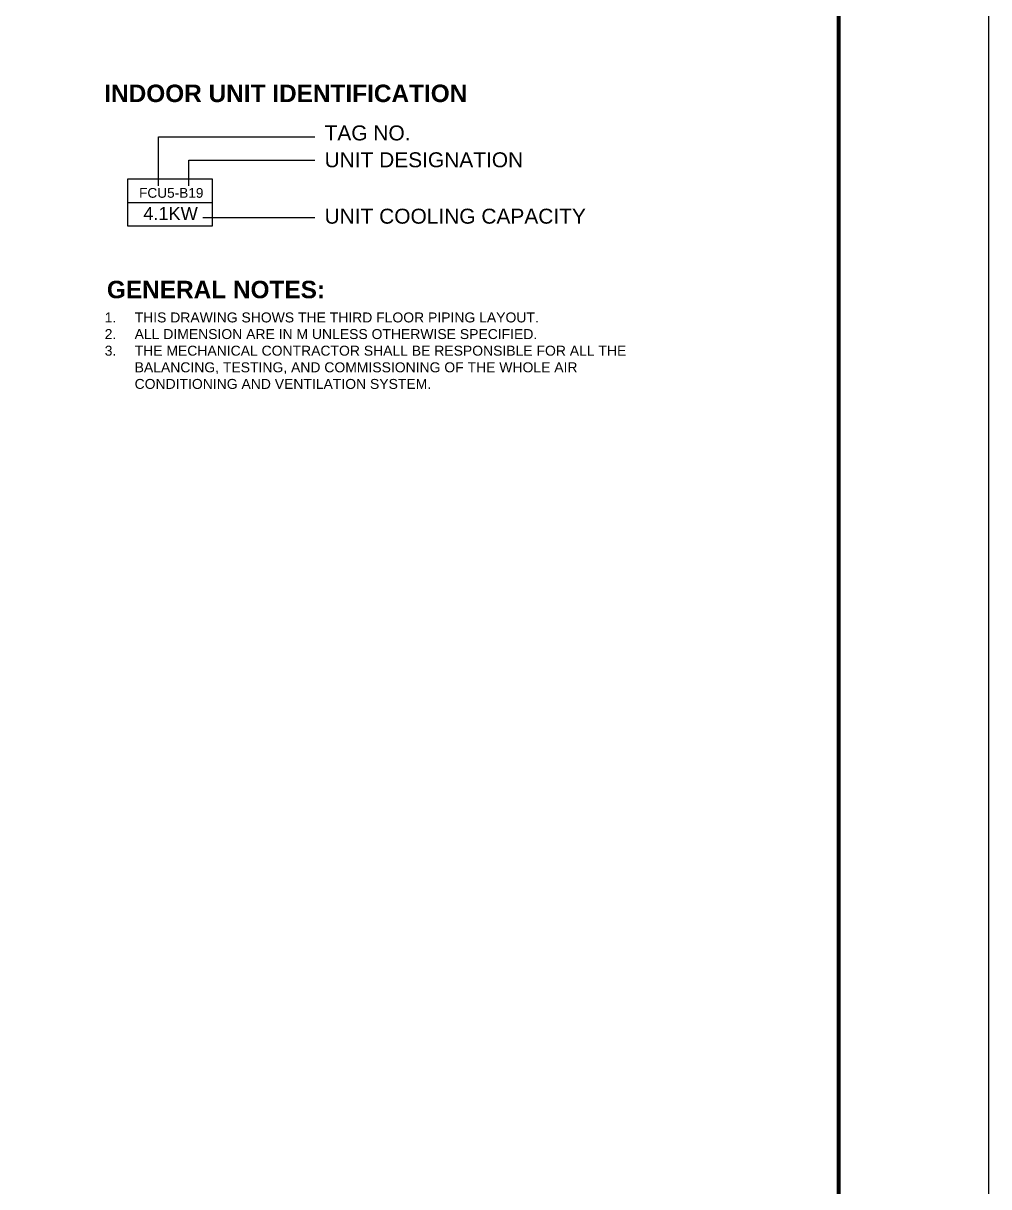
# Model space of a CAD drawing. Header units: millimetres. Extents: x 5 to 430, y 3 to 339.
# Drawn here: x 189.83 to 209.19, y 100.68 to 124.01 of the extents above; entities that cross this region are included whole.
import ezdxf

# ---------------------------------------------------------------- set-up
doc = ezdxf.new("R2010")
doc.units = ezdxf.units.MM
doc.header["$MEASUREMENT"] = 0
doc.layers.add('Legends', color=7, linetype='Continuous')
doc.layers.add('template', color=7, linetype='Continuous')
doc.styles.get("Standard").update_dxf_attribs({"font": 'arial.ttf'})

msp = doc.modelspace()

# ---------------------------------------------------------------- linework, layer by layer
at = {"layer": 'Legends'}
for p, q in [((192.545, 120.75), (192.545, 121.731)), ((192.545, 121.731), (195.679, 121.731)), ((193.153, 120.75), (193.153, 121.266)), ((193.153, 121.266), (195.679, 121.266)), ((193.43, 120.118), (195.679, 120.118))]:
    msp.add_line(p, q, dxfattribs=at)
at = {"layer": 'Legends', "linetype": 'Continuous', "lineweight": 25}
msp.add_line((191.926, 120.414), (193.618, 120.414), dxfattribs=at)
at = {"layer": 'Legends'}
msp.add_lwpolyline([(191.926, 120.889), (193.618, 120.889), (193.618, 119.939), (191.926, 119.939)], close=True, dxfattribs=at)
at = {"layer": 'template'}
msp.add_line((209.188, 80.681), (209.188, 151.076), dxfattribs=at)
at = {"layer": 'template', "linetype": 'Continuous', "const_width": 0.0853}
msp.add_lwpolyline([(115.928, 83.689), (206.179, 83.689), (206.179, 148.068), (115.928, 148.068)], close=True, dxfattribs=at)

# ---------------------------------------------------------------- texts
at = {"layer": 'Legends', "attachment_point": 1}
for s, width, insert, char_height in [('{\\fArial|b1|i0|c0|p34;INDOOR UNIT IDENTIFICATION}', 10.05204, (191.456, 122.781), 0.35), ('TAG NO.', 2.07651, (195.873, 121.962), 0.3), ('UNIT DESIGNATION', 4.21058, (195.873, 121.423), 0.3), ('UNIT COOLING CAPACITY', 5.52188, (195.873, 120.292), 0.3), ('{\\fArial|b1|i0|c0|p34;GENERAL NOTES:}', 10.05204, (191.509, 118.846), 0.35), ('\\pi-0.6,l0.8,t0.8;1.^ITHIS DRAWING SHOWS THE THIRD FLOOR PIPING LAYOUT.\\P2.^IALL DIMENSION ARE IN M UNLESS OTHERWISE SPECIFIED.\\P3.^ITHE MECHANICAL CONTRACTOR SHALL BE RESPONSIBLE FOR ALL THE BALANCING, TESTING, AND COMMISSIONING OF THE WHOLE AIR CONDITIONING AND VENTILATION SYSTEM.', 10.96845, (191.265, 118.211), 0.2)]:
    msp.add_mtext_dynamic_manual_height_columns(s, width=width, gutter_width=1, heights=[0], dxfattribs=dict(at, insert=insert, char_height=char_height))
at = {"layer": 'Legends', "linetype": 'Continuous', "lineweight": 25, "attachment_point": 1}
for s, width, insert, char_height in [('FCU5-B19', 0.44811, (192.154, 120.707), 0.1955), ('4.1KW', 0.23674, (192.238, 120.325), 0.2607)]:
    msp.add_mtext_dynamic_manual_height_columns(s, width=width, gutter_width=1.011, heights=[0], dxfattribs=dict(at, insert=insert, char_height=char_height))

doc.saveas('drawing.dxf')
